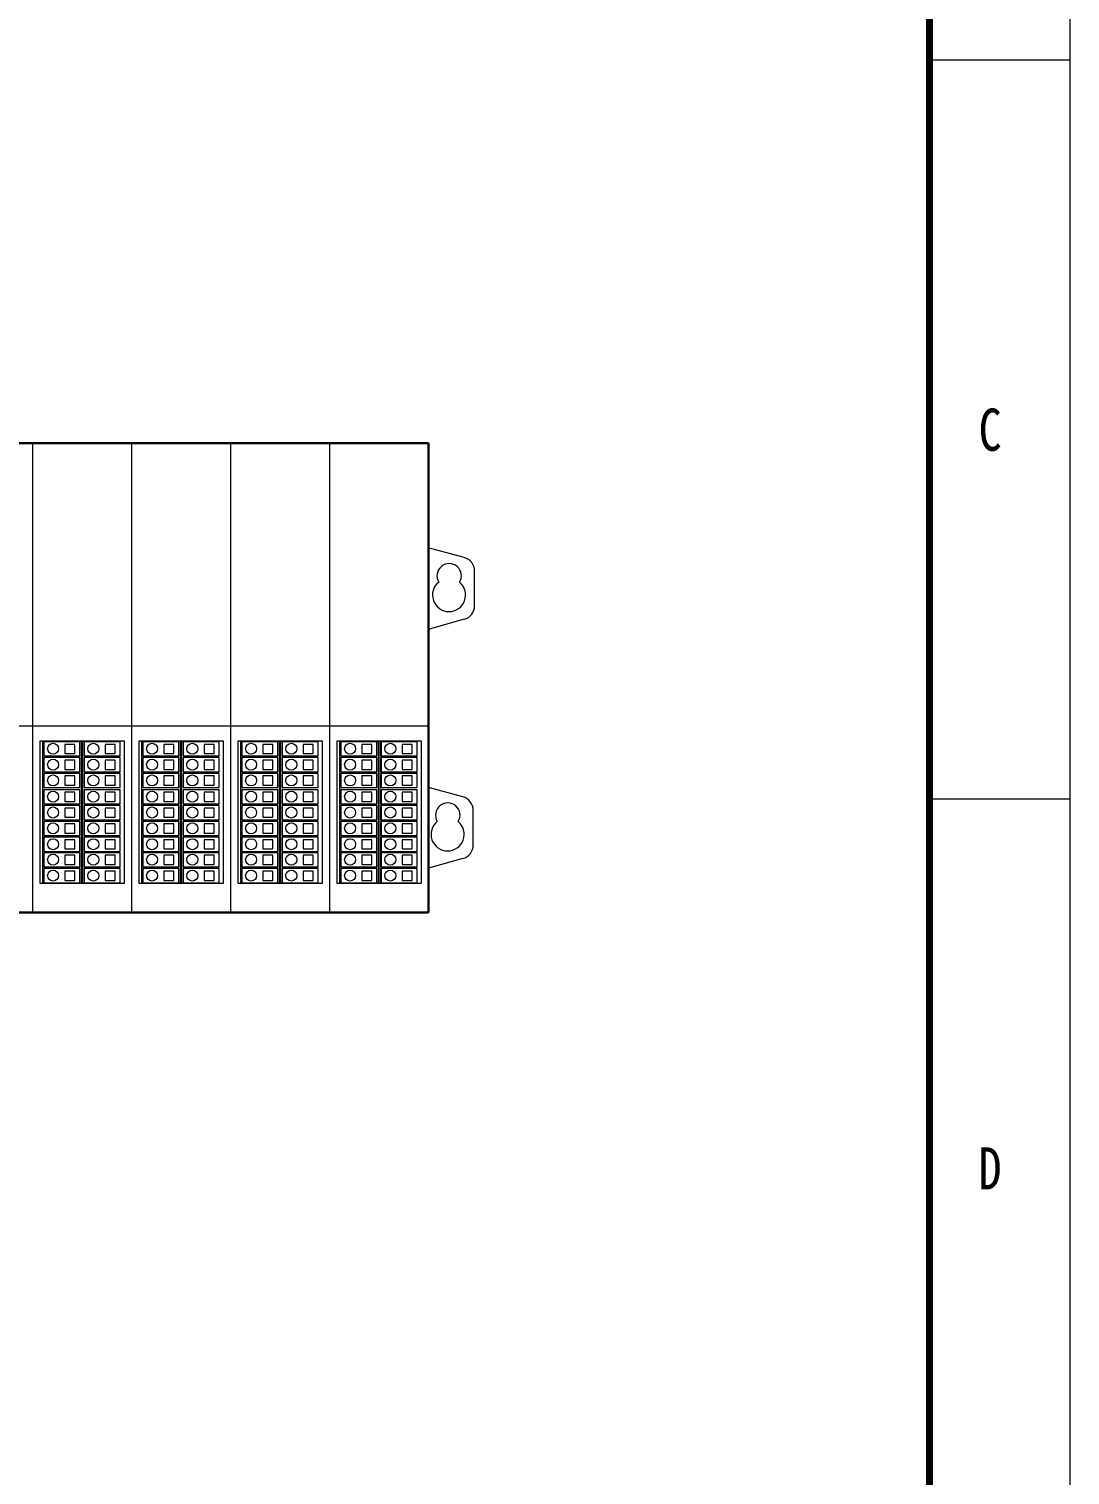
# Model space of a CAD drawing. Header units: millimetres. Extents: x 33157 to 59611, y -29750 to 1750.
# Drawn here: x 55692 to 56060, y -1531 to -1020 of the extents above; entities that cross this region are included whole.
import ezdxf

# ---------------------------------------------------------------- set-up
doc = ezdxf.new("R2010")
doc.units = ezdxf.units.MM
doc.layers.get('0').update_dxf_attribs({"lineweight": 18})
doc.layers.add('细实线', color=7, linetype='Continuous', lineweight=20)
doc.styles.add('HZ', font='arial.ttf')
doc.styles.get("Standard").update_dxf_attribs({"font": ''})
doc.styles.get('Standard').set_extended_font_data('宋体')

# ---------------------------------------------------------------- blocks, each defined once
blk = doc.blocks.new('和利时横图框')
for p, q in [((53051.59, 1836.19), (53001.84, 1836.19)), ((53051.59, 1575.04), (53001.84, 1575.04))]:
    blk.add_line(p, q)
blk.add_lwpolyline([(50096.91, 269.31), (53051.59, 269.31), (53051.59, 2358.48), (50096.91, 2358.48)], close=True)
blk.add_lwpolyline([(50221.27, 319.05, 2.49, 2.49, 0), (53001.84, 319.05, 2.49, 2.49, 0), (53001.84, 2308.73, 2.49, 2.49, 0), (50221.27, 2308.73, 2.49, 2.49, 0)], format="xyseb", close=True)
at = {"width": 0.8}
for s, p in [('C', (53019.25, 1698.15)), ('D', (53019.25, 1437.01))]:
    blk.add_text(s, height=14.92, dxfattribs=at).set_placement(p)
at = {"style": 'HZ'}
for tag, p, height in [('北京和利时自动化驱动技术有限公司', (51649.92, 520.69), 24.79), ('图纸阶段', (52857.22, 518.92), 24.79), ('图纸名称', (52301.11, 424.67), 42.5), ('会签人', (51825.94, 376.93), 24)]:
    blk.add_attdef(tag, p, '', height=height, dxfattribs=at)
at = {"color": 3, "style": 'HZ'}
for tag, p, height in [('工程名称', (52244.96, 517.73), 28.33), ('设计人', (51828.2, 464.14), 24), ('设计时间', (52033.27, 464.54), 24), ('审核人', (51826.82, 419.74), 24), ('设计时间', (52033.27, 421.17), 24), ('图纸编号', (52420.84, 373.66), 24.79), ('批准人', (51828.28, 330.45), 24), ('设计时间', (52033.27, 331.46), 24)]:
    blk.add_attdef(tag, p, '', height=height, dxfattribs=at)
at = {"color": 0, "style": 'HZ'}
blk.add_attdef('页码', (52501.6, 331.93), '', height=20, dxfattribs=at)

msp = doc.modelspace()

# ---------------------------------------------------------------- linework, layer by layer
for p, q in [((55693.66, -1166.2), (55693.66, -1332.2)), ((55693.66, -1166.2), (55693.66, -1332.2)), ((55728.66, -1166.2), (55728.66, -1332.2)), ((55763.66, -1166.2), (55763.66, -1332.2)), ((55763.66, -1166.2), (55763.66, -1332.2)), ((55798.66, -1166.2), (55798.66, -1332.2)), ((55846.27, -1206.69), (55833.57, -1203.23)), ((55849.96, -1223.71), (55849.96, -1211.51)), ((55846.31, -1228.53), (55833.57, -1232.12)), ((55833.96, -1231.96), (55834.11, -1231.96)), ((55448.66, -1266.2), (55833.66, -1266.2)), ((55697.16, -1271.61), (55697.16, -1321.75)), ((55697.16, -1271.61), (55710.91, -1271.61)), ((55710.91, -1271.61), (55724.65, -1271.61)), ((55710.91, -1271.61), (55710.91, -1321.75)), ((55711.39, -1271.61), (55711.39, -1321.75)), ((55732.16, -1271.61), (55732.16, -1321.75)), ((55732.16, -1271.61), (55745.91, -1271.61)), ((55745.91, -1271.61), (55759.65, -1271.61)), ((55745.91, -1271.61), (55745.91, -1321.75)), ((55746.39, -1271.61), (55746.39, -1321.75)), ((55767.16, -1271.61), (55767.16, -1321.75)), ((55767.16, -1271.61), (55780.91, -1271.61)), ((55780.91, -1271.61), (55794.65, -1271.61)), ((55780.91, -1271.61), (55780.91, -1321.75)), ((55781.39, -1271.61), (55781.39, -1321.75)), ((55802.16, -1271.61), (55802.16, -1321.75)), ((55802.16, -1271.61), (55815.91, -1271.61)), ((55815.91, -1271.61), (55829.65, -1271.61)), ((55815.91, -1271.61), (55815.91, -1321.75)), ((55816.39, -1271.61), (55816.39, -1321.75)), ((55845.77, -1291.28), (55833.66, -1287.97)), ((55849.46, -1308.3), (55849.46, -1296.1)), ((55845.81, -1313.11), (55833.66, -1316.53))]:
    msp.add_line(p, q)
at = {"lineweight": 30}
msp.add_line((55833.66, -1166.2), (55833.66, -1332.2), dxfattribs=at)
msp.add_lwpolyline([(55833.66, -1166.2), (55448.66, -1166.2), (55448.66, -1332.2), (55833.66, -1332.2)], dxfattribs=at)
for points in [[(55696.25, -1271.61), (55696.25, -1321.75), (55726.13, -1321.75), (55726.13, -1271.61)], [(55697.64, -1271.82), (55697.64, -1276.82), (55710.39, -1276.82), (55710.39, -1271.82)], [(55705.12, -1272.72), (55705.12, -1275.97), (55708.64, -1275.97), (55708.64, -1272.72)], [(55711.88, -1271.82), (55711.88, -1276.82), (55724.62, -1276.82), (55724.62, -1271.82)], [(55719.35, -1272.72), (55719.35, -1275.97), (55722.87, -1275.97), (55722.87, -1272.72)], [(55731.25, -1271.61), (55731.25, -1321.75), (55761.13, -1321.75), (55761.13, -1271.61)], [(55732.64, -1271.82), (55732.64, -1276.82), (55745.39, -1276.82), (55745.39, -1271.82)], [(55740.12, -1272.72), (55740.12, -1275.97), (55743.64, -1275.97), (55743.64, -1272.72)], [(55746.88, -1271.82), (55746.88, -1276.82), (55759.62, -1276.82), (55759.62, -1271.82)], [(55754.35, -1272.72), (55754.35, -1275.97), (55757.87, -1275.97), (55757.87, -1272.72)], [(55766.25, -1271.61), (55766.25, -1321.75), (55796.13, -1321.75), (55796.13, -1271.61)], [(55767.64, -1271.82), (55767.64, -1276.82), (55780.39, -1276.82), (55780.39, -1271.82)], [(55775.12, -1272.72), (55775.12, -1275.97), (55778.64, -1275.97), (55778.64, -1272.72)], [(55781.88, -1271.82), (55781.88, -1276.82), (55794.62, -1276.82), (55794.62, -1271.82)], [(55789.35, -1272.72), (55789.35, -1275.97), (55792.87, -1275.97), (55792.87, -1272.72)], [(55801.25, -1271.61), (55801.25, -1321.75), (55831.13, -1321.75), (55831.13, -1271.61)], [(55802.64, -1271.82), (55802.64, -1276.82), (55815.39, -1276.82), (55815.39, -1271.82)], [(55810.12, -1272.72), (55810.12, -1275.97), (55813.64, -1275.97), (55813.64, -1272.72)], [(55816.88, -1271.82), (55816.88, -1276.82), (55829.62, -1276.82), (55829.62, -1271.82)], [(55824.35, -1272.72), (55824.35, -1275.97), (55827.87, -1275.97), (55827.87, -1272.72)], [(55697.64, -1277.42), (55697.64, -1282.42), (55710.39, -1282.42), (55710.39, -1277.42)], [(55711.88, -1277.42), (55711.88, -1282.42), (55724.62, -1282.42), (55724.62, -1277.42)], [(55732.64, -1277.42), (55732.64, -1282.42), (55745.39, -1282.42), (55745.39, -1277.42)], [(55746.88, -1277.42), (55746.88, -1282.42), (55759.62, -1282.42), (55759.62, -1277.42)], [(55767.64, -1277.42), (55767.64, -1282.42), (55780.39, -1282.42), (55780.39, -1277.42)], [(55781.88, -1277.42), (55781.88, -1282.42), (55794.62, -1282.42), (55794.62, -1277.42)], [(55802.64, -1277.42), (55802.64, -1282.42), (55815.39, -1282.42), (55815.39, -1277.42)], [(55816.88, -1277.42), (55816.88, -1282.42), (55829.62, -1282.42), (55829.62, -1277.42)], [(55697.64, -1283.02), (55697.64, -1288.02), (55710.39, -1288.02), (55710.39, -1283.02)], [(55705.12, -1278.32), (55705.12, -1281.57), (55708.64, -1281.57), (55708.64, -1278.32)], [(55711.88, -1283.02), (55711.88, -1288.02), (55724.62, -1288.02), (55724.62, -1283.02)], [(55719.35, -1278.32), (55719.35, -1281.57), (55722.87, -1281.57), (55722.87, -1278.32)], [(55732.64, -1283.02), (55732.64, -1288.02), (55745.39, -1288.02), (55745.39, -1283.02)], [(55740.12, -1278.32), (55740.12, -1281.57), (55743.64, -1281.57), (55743.64, -1278.32)], [(55746.88, -1283.02), (55746.88, -1288.02), (55759.62, -1288.02), (55759.62, -1283.02)], [(55754.35, -1278.32), (55754.35, -1281.57), (55757.87, -1281.57), (55757.87, -1278.32)], [(55767.64, -1283.02), (55767.64, -1288.02), (55780.39, -1288.02), (55780.39, -1283.02)], [(55775.12, -1278.32), (55775.12, -1281.57), (55778.64, -1281.57), (55778.64, -1278.32)], [(55781.88, -1283.02), (55781.88, -1288.02), (55794.62, -1288.02), (55794.62, -1283.02)], [(55789.35, -1278.32), (55789.35, -1281.57), (55792.87, -1281.57), (55792.87, -1278.32)], [(55802.64, -1283.02), (55802.64, -1288.02), (55815.39, -1288.02), (55815.39, -1283.02)], [(55810.12, -1278.32), (55810.12, -1281.57), (55813.64, -1281.57), (55813.64, -1278.32)], [(55816.88, -1283.02), (55816.88, -1288.02), (55829.62, -1288.02), (55829.62, -1283.02)], [(55824.35, -1278.32), (55824.35, -1281.57), (55827.87, -1281.57), (55827.87, -1278.32)], [(55705.12, -1283.91), (55705.12, -1287.17), (55708.64, -1287.17), (55708.64, -1283.91)], [(55719.35, -1283.91), (55719.35, -1287.17), (55722.87, -1287.17), (55722.87, -1283.91)], [(55740.12, -1283.91), (55740.12, -1287.17), (55743.64, -1287.17), (55743.64, -1283.91)], [(55754.35, -1283.91), (55754.35, -1287.17), (55757.87, -1287.17), (55757.87, -1283.91)], [(55775.12, -1283.91), (55775.12, -1287.17), (55778.64, -1287.17), (55778.64, -1283.91)], [(55789.35, -1283.91), (55789.35, -1287.17), (55792.87, -1287.17), (55792.87, -1283.91)], [(55810.12, -1283.91), (55810.12, -1287.17), (55813.64, -1287.17), (55813.64, -1283.91)], [(55824.35, -1283.91), (55824.35, -1287.17), (55827.87, -1287.17), (55827.87, -1283.91)], [(55697.64, -1288.75), (55697.64, -1293.75), (55710.39, -1293.75), (55710.39, -1288.75)], [(55705.12, -1289.64), (55705.12, -1292.9), (55708.64, -1292.9), (55708.64, -1289.64)], [(55711.88, -1288.75), (55711.88, -1293.75), (55724.62, -1293.75), (55724.62, -1288.75)], [(55719.35, -1289.64), (55719.35, -1292.9), (55722.87, -1292.9), (55722.87, -1289.64)], [(55732.64, -1288.75), (55732.64, -1293.75), (55745.39, -1293.75), (55745.39, -1288.75)], [(55740.12, -1289.64), (55740.12, -1292.9), (55743.64, -1292.9), (55743.64, -1289.64)], [(55746.88, -1288.75), (55746.88, -1293.75), (55759.62, -1293.75), (55759.62, -1288.75)], [(55754.35, -1289.64), (55754.35, -1292.9), (55757.87, -1292.9), (55757.87, -1289.64)], [(55767.64, -1288.75), (55767.64, -1293.75), (55780.39, -1293.75), (55780.39, -1288.75)], [(55775.12, -1289.64), (55775.12, -1292.9), (55778.64, -1292.9), (55778.64, -1289.64)], [(55781.88, -1288.75), (55781.88, -1293.75), (55794.62, -1293.75), (55794.62, -1288.75)], [(55789.35, -1289.64), (55789.35, -1292.9), (55792.87, -1292.9), (55792.87, -1289.64)], [(55802.64, -1288.75), (55802.64, -1293.75), (55815.39, -1293.75), (55815.39, -1288.75)], [(55810.12, -1289.64), (55810.12, -1292.9), (55813.64, -1292.9), (55813.64, -1289.64)], [(55816.88, -1288.75), (55816.88, -1293.75), (55829.62, -1293.75), (55829.62, -1288.75)], [(55824.35, -1289.64), (55824.35, -1292.9), (55827.87, -1292.9), (55827.87, -1289.64)], [(55697.64, -1294.35), (55697.64, -1299.35), (55710.39, -1299.35), (55710.39, -1294.35)], [(55705.12, -1295.24), (55705.12, -1298.5), (55708.64, -1298.5), (55708.64, -1295.24)], [(55711.88, -1294.35), (55711.88, -1299.35), (55724.62, -1299.35), (55724.62, -1294.35)], [(55719.35, -1295.24), (55719.35, -1298.5), (55722.87, -1298.5), (55722.87, -1295.24)], [(55732.64, -1294.35), (55732.64, -1299.35), (55745.39, -1299.35), (55745.39, -1294.35)], [(55740.12, -1295.24), (55740.12, -1298.5), (55743.64, -1298.5), (55743.64, -1295.24)], [(55746.88, -1294.35), (55746.88, -1299.35), (55759.62, -1299.35), (55759.62, -1294.35)], [(55754.35, -1295.24), (55754.35, -1298.5), (55757.87, -1298.5), (55757.87, -1295.24)], [(55767.64, -1294.35), (55767.64, -1299.35), (55780.39, -1299.35), (55780.39, -1294.35)], [(55775.12, -1295.24), (55775.12, -1298.5), (55778.64, -1298.5), (55778.64, -1295.24)], [(55781.88, -1294.35), (55781.88, -1299.35), (55794.62, -1299.35), (55794.62, -1294.35)], [(55789.35, -1295.24), (55789.35, -1298.5), (55792.87, -1298.5), (55792.87, -1295.24)], [(55802.64, -1294.35), (55802.64, -1299.35), (55815.39, -1299.35), (55815.39, -1294.35)], [(55810.12, -1295.24), (55810.12, -1298.5), (55813.64, -1298.5), (55813.64, -1295.24)], [(55816.88, -1294.35), (55816.88, -1299.35), (55829.62, -1299.35), (55829.62, -1294.35)], [(55824.35, -1295.24), (55824.35, -1298.5), (55827.87, -1298.5), (55827.87, -1295.24)], [(55697.64, -1299.95), (55697.64, -1304.95), (55710.39, -1304.95), (55710.39, -1299.95)], [(55705.12, -1300.84), (55705.12, -1304.1), (55708.64, -1304.1), (55708.64, -1300.84)], [(55711.88, -1299.95), (55711.88, -1304.95), (55724.62, -1304.95), (55724.62, -1299.95)], [(55719.35, -1300.84), (55719.35, -1304.1), (55722.87, -1304.1), (55722.87, -1300.84)], [(55732.64, -1299.95), (55732.64, -1304.95), (55745.39, -1304.95), (55745.39, -1299.95)], [(55740.12, -1300.84), (55740.12, -1304.1), (55743.64, -1304.1), (55743.64, -1300.84)], [(55746.88, -1299.95), (55746.88, -1304.95), (55759.62, -1304.95), (55759.62, -1299.95)], [(55754.35, -1300.84), (55754.35, -1304.1), (55757.87, -1304.1), (55757.87, -1300.84)], [(55767.64, -1299.95), (55767.64, -1304.95), (55780.39, -1304.95), (55780.39, -1299.95)], [(55775.12, -1300.84), (55775.12, -1304.1), (55778.64, -1304.1), (55778.64, -1300.84)], [(55781.88, -1299.95), (55781.88, -1304.95), (55794.62, -1304.95), (55794.62, -1299.95)], [(55789.35, -1300.84), (55789.35, -1304.1), (55792.87, -1304.1), (55792.87, -1300.84)], [(55802.64, -1299.95), (55802.64, -1304.95), (55815.39, -1304.95), (55815.39, -1299.95)], [(55810.12, -1300.84), (55810.12, -1304.1), (55813.64, -1304.1), (55813.64, -1300.84)], [(55816.88, -1299.95), (55816.88, -1304.95), (55829.62, -1304.95), (55829.62, -1299.95)], [(55824.35, -1300.84), (55824.35, -1304.1), (55827.87, -1304.1), (55827.87, -1300.84)], [(55697.64, -1305.56), (55697.64, -1310.56), (55710.39, -1310.56), (55710.39, -1305.56)], [(55705.12, -1306.46), (55705.12, -1309.71), (55708.64, -1309.71), (55708.64, -1306.46)], [(55711.88, -1305.56), (55711.88, -1310.56), (55724.62, -1310.56), (55724.62, -1305.56)], [(55719.35, -1306.46), (55719.35, -1309.71), (55722.87, -1309.71), (55722.87, -1306.46)], [(55732.64, -1305.56), (55732.64, -1310.56), (55745.39, -1310.56), (55745.39, -1305.56)], [(55740.12, -1306.46), (55740.12, -1309.71), (55743.64, -1309.71), (55743.64, -1306.46)], [(55746.88, -1305.56), (55746.88, -1310.56), (55759.62, -1310.56), (55759.62, -1305.56)], [(55754.35, -1306.46), (55754.35, -1309.71), (55757.87, -1309.71), (55757.87, -1306.46)], [(55767.64, -1305.56), (55767.64, -1310.56), (55780.39, -1310.56), (55780.39, -1305.56)], [(55775.12, -1306.46), (55775.12, -1309.71), (55778.64, -1309.71), (55778.64, -1306.46)], [(55781.88, -1305.56), (55781.88, -1310.56), (55794.62, -1310.56), (55794.62, -1305.56)], [(55789.35, -1306.46), (55789.35, -1309.71), (55792.87, -1309.71), (55792.87, -1306.46)], [(55802.64, -1305.56), (55802.64, -1310.56), (55815.39, -1310.56), (55815.39, -1305.56)], [(55810.12, -1306.46), (55810.12, -1309.71), (55813.64, -1309.71), (55813.64, -1306.46)], [(55816.88, -1305.56), (55816.88, -1310.56), (55829.62, -1310.56), (55829.62, -1305.56)], [(55824.35, -1306.46), (55824.35, -1309.71), (55827.87, -1309.71), (55827.87, -1306.46)], [(55697.64, -1311.02), (55697.64, -1316.02), (55710.39, -1316.02), (55710.39, -1311.02)], [(55705.12, -1311.92), (55705.12, -1315.18), (55708.64, -1315.18), (55708.64, -1311.92)], [(55711.88, -1311.02), (55711.88, -1316.02), (55724.62, -1316.02), (55724.62, -1311.02)], [(55719.35, -1311.92), (55719.35, -1315.18), (55722.87, -1315.18), (55722.87, -1311.92)], [(55732.64, -1311.02), (55732.64, -1316.02), (55745.39, -1316.02), (55745.39, -1311.02)], [(55740.12, -1311.92), (55740.12, -1315.18), (55743.64, -1315.18), (55743.64, -1311.92)], [(55746.88, -1311.02), (55746.88, -1316.02), (55759.62, -1316.02), (55759.62, -1311.02)], [(55754.35, -1311.92), (55754.35, -1315.18), (55757.87, -1315.18), (55757.87, -1311.92)], [(55767.64, -1311.02), (55767.64, -1316.02), (55780.39, -1316.02), (55780.39, -1311.02)], [(55775.12, -1311.92), (55775.12, -1315.18), (55778.64, -1315.18), (55778.64, -1311.92)], [(55781.88, -1311.02), (55781.88, -1316.02), (55794.62, -1316.02), (55794.62, -1311.02)], [(55789.35, -1311.92), (55789.35, -1315.18), (55792.87, -1315.18), (55792.87, -1311.92)], [(55802.64, -1311.02), (55802.64, -1316.02), (55815.39, -1316.02), (55815.39, -1311.02)], [(55810.12, -1311.92), (55810.12, -1315.18), (55813.64, -1315.18), (55813.64, -1311.92)], [(55816.88, -1311.02), (55816.88, -1316.02), (55829.62, -1316.02), (55829.62, -1311.02)], [(55824.35, -1311.92), (55824.35, -1315.18), (55827.87, -1315.18), (55827.87, -1311.92)], [(55697.64, -1316.65), (55697.64, -1321.65), (55710.39, -1321.65), (55710.39, -1316.65)], [(55705.12, -1317.55), (55705.12, -1320.8), (55708.64, -1320.8), (55708.64, -1317.55)], [(55711.88, -1316.65), (55711.88, -1321.65), (55724.62, -1321.65), (55724.62, -1316.65)], [(55719.35, -1317.55), (55719.35, -1320.8), (55722.87, -1320.8), (55722.87, -1317.55)], [(55732.64, -1316.65), (55732.64, -1321.65), (55745.39, -1321.65), (55745.39, -1316.65)], [(55740.12, -1317.55), (55740.12, -1320.8), (55743.64, -1320.8), (55743.64, -1317.55)], [(55746.88, -1316.65), (55746.88, -1321.65), (55759.62, -1321.65), (55759.62, -1316.65)], [(55754.35, -1317.55), (55754.35, -1320.8), (55757.87, -1320.8), (55757.87, -1317.55)], [(55767.64, -1316.65), (55767.64, -1321.65), (55780.39, -1321.65), (55780.39, -1316.65)], [(55775.12, -1317.55), (55775.12, -1320.8), (55778.64, -1320.8), (55778.64, -1317.55)], [(55781.88, -1316.65), (55781.88, -1321.65), (55794.62, -1321.65), (55794.62, -1316.65)], [(55789.35, -1317.55), (55789.35, -1320.8), (55792.87, -1320.8), (55792.87, -1317.55)], [(55802.64, -1316.65), (55802.64, -1321.65), (55815.39, -1321.65), (55815.39, -1316.65)], [(55810.12, -1317.55), (55810.12, -1320.8), (55813.64, -1320.8), (55813.64, -1317.55)], [(55816.88, -1316.65), (55816.88, -1321.65), (55829.62, -1321.65), (55829.62, -1316.65)], [(55824.35, -1317.55), (55824.35, -1320.8), (55827.87, -1320.8), (55827.87, -1317.55)]]:
    msp.add_lwpolyline(points, close=True)
for centre in [(55700.94, -1274.28), (55715.17, -1274.28), (55735.94, -1274.28), (55750.17, -1274.28), (55770.94, -1274.28), (55785.17, -1274.28), (55805.94, -1274.28), (55820.17, -1274.28), (55700.94, -1279.88), (55715.17, -1279.88), (55735.94, -1279.88), (55750.17, -1279.88), (55770.94, -1279.88), (55785.17, -1279.88), (55805.94, -1279.88), (55820.17, -1279.88), (55700.94, -1285.48), (55715.17, -1285.48), (55735.94, -1285.48), (55750.17, -1285.48), (55770.94, -1285.48), (55785.17, -1285.48), (55805.94, -1285.48), (55820.17, -1285.48), (55700.94, -1291.21), (55715.17, -1291.21), (55735.94, -1291.21), (55750.17, -1291.21), (55770.94, -1291.21), (55785.17, -1291.21), (55805.94, -1291.21), (55820.17, -1291.21), (55700.94, -1296.81), (55715.17, -1296.81), (55735.94, -1296.81), (55750.17, -1296.81), (55770.94, -1296.81), (55785.17, -1296.81), (55805.94, -1296.81), (55820.17, -1296.81), (55700.94, -1302.41), (55715.17, -1302.41), (55735.94, -1302.41), (55750.17, -1302.41), (55770.94, -1302.41), (55785.17, -1302.41), (55805.94, -1302.41), (55820.17, -1302.41), (55700.94, -1308.02), (55715.17, -1308.02), (55735.94, -1308.02), (55750.17, -1308.02), (55770.94, -1308.02), (55785.17, -1308.02), (55805.94, -1308.02), (55820.17, -1308.02), (55700.94, -1313.48), (55715.17, -1313.48), (55735.94, -1313.48), (55750.17, -1313.48), (55770.94, -1313.48), (55785.17, -1313.48), (55805.94, -1313.48), (55820.17, -1313.48), (55700.94, -1319.11), (55715.17, -1319.11), (55735.94, -1319.11), (55750.17, -1319.11), (55770.94, -1319.11), (55785.17, -1319.11), (55805.94, -1319.11), (55820.17, -1319.11)]:
    msp.add_circle(centre, 1.95)
for centre, radius, start, end in [((55840.97, -1213.16), 4.32, 328.3, 210.6524), ((55844.96, -1211.51), 5, 0, 74.7449), ((55840.91, -1219.94), 5.86, 128.6083, 50.3442), ((55844.96, -1223.71), 5, 285.7247, 360), ((55844.46, -1296.1), 5, 0, 74.7449), ((55840.47, -1297.75), 4.32, 328.3, 210.6524), ((55840.41, -1304.53), 5.86, 128.6083, 50.3442), ((55844.46, -1308.3), 5, 285.7247, 0)]:
    msp.add_arc(centre, radius, start, end)

# ---------------------------------------------------------------- block references
at = {"layer": '细实线'}
msp.add_blockref('和利时横图框', (3008.87, -2867.09), dxfattribs=at)

doc.saveas('drawing.dxf')
